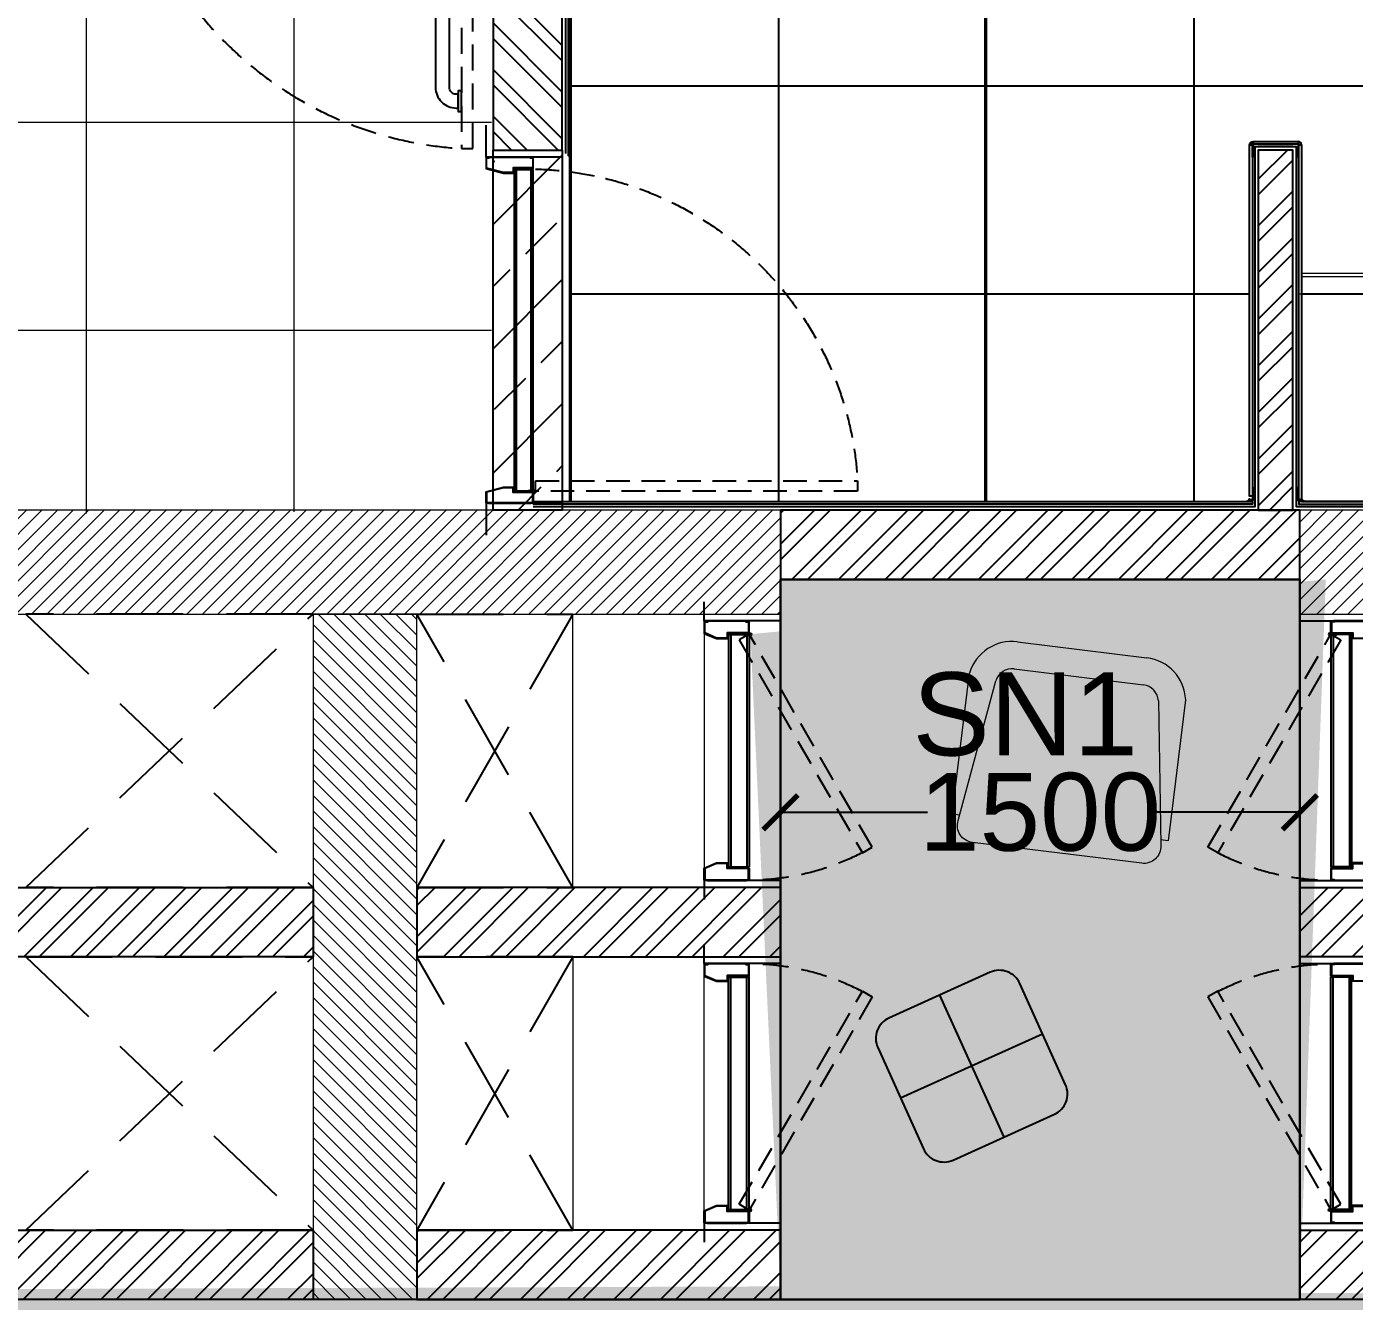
# Model space of a CAD drawing. Header units: millimetres. Extents: x 263321 to 2483465, y 33647 to 614421.
# Drawn here: x 2366294 to 2370130, y 394776 to 398459 of the extents above; entities that cross this region are included whole.
import ezdxf

# ---------------------------------------------------------------- set-up
doc = ezdxf.new("R2010")
doc.units = ezdxf.units.MM
doc.header["$PDMODE"] = 3
doc.linetypes.add('HIDDEN', pattern=[0.375, 0.25, -0.125])
for name, color, linetype, lineweight in [('A- Loose furniture', 11, 'Continuous', 5), ('A-FURN-LOOSE', 24, 'Continuous', 18), ('A-PLAN-COLUMN', 3, 'Continuous', 0), ('A-PLAN-RCC-HATCH', 8, 'Continuous', 13), ('A-PLAN-THIN', 251, 'Continuous', 15), ('TOA-FL-CPT-1', 8, 'Continuous', 5), ('TOA-FL-TILE-3', 8, 'Continuous', 5), ('TOA-FL-TILE-4', 8, 'Continuous', 5)]:
    doc.layers.add(name, color=color, linetype=linetype, lineweight=lineweight)
for name, color, linetype in [('A-PLAN-DOOR', 7, 'Continuous'), ('A-PLAN-GRANITE', 5, 'Continuous'), ('A-PLAN-HIDDEN', 1, 'HIDDEN'), ('A-PLAN-PLASTER', 67, 'Continuous'), ('A-PLAN-SANITARY FIXTURES', 35, 'Continuous'), ('A-PLAN-TILE', 32, 'Continuous'), ('A-PLAN-WALL', 6, 'Continuous'), ('A-PLAN-WALL HATCH', 8, 'Continuous'), ('CEILING TOA', 250, 'Continuous'), ('CH - MAN', 8, 'Continuous'), ('FIN WALL GRAPHIC', 10, 'Continuous'), ('FLOORING TOA', 7, 'Continuous'), ('I-FURN', 7, 'Continuous'), ('TOA-FC-MODULAR', 7, 'Continuous')]:
    doc.layers.add(name, color=color, linetype=linetype)
doc.styles.add('ARIAL', font='arial.ttf')
doc.styles.add('TEXT @ 150', font='arial.ttf', dxfattribs={"height": 225})
doc.dimstyles.new('DIM @ 150', dxfattribs={"dimtxt": 225, "dimasz": 100, "dimexe": 1, "dimexo": 0, "dimgap": 0.5, "dimtad": 0, "dimdec": 0, "dimzin": 0, "dimdsep": 46, "dimtxsty": 'TEXT @ 150', "dimblk": 'ARCHTICK', "dimcen": -2, "dimclrd": 8, "dimclre": 8, "dimclrt": 256, "dimadec": 0, "dimazin": 0, "dimtfac": 1, "dimtdec": 0, "dimtofl": 0, "dimtmove": 0, "dimatfit": 3, "dimldrblk": 'OPEN90', "dimfxl": 1, "dimtolj": 1, "dimtzin": 0, "dimlwd": -1, "dimlwe": -1, "dimarcsym": 0})
pattern_1 = [(135, (-199887.5, -305320), (-67.35192, -67.35192), []), (135, (-199887.5, -305275.1), (-67.35192, -67.35192), [])]

# ---------------------------------------------------------------- blocks, each defined once
blk = doc.blocks.new('A$C3F28102C')
at = {"layer": 'A-PLAN-DOOR'}
h = blk.add_hatch(dxfattribs=at)
h.set_pattern_fill('ANSI31', color=256, style=0)
h.set_pattern_definition([(315, (-1529.3283, 1000.1135), (-0.44194174, -0.44194174), [])])
h.paths.add_polyline_path([(1.3, -14.9), (0, -14.9), (0, 0), (1.3, 0)])
h.paths.add_polyline_path([(1.3, 0.2), (1.3, 0), (0, 0), (0, 1.1, 0.115729)])
h.paths.add_polyline_path([(4.9, -14.9), (3.6, -14.9), (3.6, 0), (4.9, 0)])
h.paths.add_polyline_path([(4.9, 0), (3.6, 0), (3.6, 0.2, 0.115729), (4.9, 1.1)])
at = {"layer": 'A-PLAN-DOOR', "color": 2}
for points in [[(1.3, 0.2), (1.3, -14.9), (0, -14.9), (0, 1.1)], [(3.6, 0.2), (3.6, -14.9), (4.9, -14.9), (4.9, 1.1)]]:
    blk.add_lwpolyline(points, dxfattribs=at)
for radius in [3.42, 2.42]:
    blk.add_circle((2.5, 3.4), radius, dxfattribs=at)
blk = doc.blocks.new('door')
at = {"layer": 'A-PLAN-DOOR'}
for p, q in [((-510.4, -12.2), (-510.4, 47.6)), ((-510.4, 47.6), (510.4, 47.6)), ((-510.4, 41.2), (510.4, 41.2)), ((510.4, -12.2), (510.4, 47.6)), ((-510.4, -5.8), (510.4, -5.8)), ((-510.4, -12.2), (510.4, -12.2)), ((-549, -97.1), (-549, -102.1)), ((549, -97.1), (549, -102.1))]:
    blk.add_line(p, q, dxfattribs=at)
at = {"layer": 'A-PLAN-DOOR', "linetype": 'HIDDEN', "ltscale": 300}
blk.add_lwpolyline([(-511.8, 54.6), (-478.8, 54.6), (-478.8, 1078.1), (-511.8, 1078.1)], close=True, dxfattribs=at)
at = {"layer": 'A-PLAN-DOOR'}
for points in [[(-550, 136.9), (-550, -102.1), (-651, -102.1)], [(550, 137.9), (550, 137.9), (550, -102.1), (651, -102.1)]]:
    blk.add_lwpolyline(points, dxfattribs=at)
for points in [[(-550, 39.7), (-549, 39.7), (-549, -94.1), (-550, -94.1)], [(-547.5, 46.1), (-515.6, 46.1), (-515.6, -15.7), (-500.6, -15.7), (-500.6, -47), (-515.2, -100.6), (-547.5, -100.6), (-547.5, -92.1), (-549, -92.1), (-549, -94.1), (-549, -102.1), (-514.1, -102.1), (-499.1, -47.2), (-499.1, -14.2), (-514.1, -14.2), (-514.1, 47.6), (-549, 47.6), (-549, 37.7), (-547.5, 37.7)], [(547.5, 46.1), (515.6, 46.1), (515.6, -15.7), (500.6, -15.7), (500.6, -47), (515.2, -100.6), (547.5, -100.6), (547.5, -92.1), (549, -92.1), (549, -94.1), (549, -102.1), (514.1, -102.1), (499.1, -47.2), (499.1, -14.2), (514.1, -14.2), (514.1, 47.6), (549, 47.6), (549, 37.7), (547.5, 37.7)], [(550, 39.7), (549, 39.7), (549, -94.1), (550, -94.1)]]:
    blk.add_lwpolyline(points, close=True, dxfattribs=at)
at = {"layer": 'A-PLAN-DOOR', "linetype": 'HIDDEN', "ltscale": 300}
blk.add_arc((-541.2, 26.7), 1053.3, 1.5218, 86.6042, dxfattribs=at)
at = {"layer": 'A-PLAN-DOOR', "extrusion": (0, 0, -1), "xscale": -0.9981851179673188, "yscale": 0.9981851179673188, "zscale": -0.9981851179673188}
blk.add_blockref('A$C3F28102C', (514.1, 47.6), dxfattribs=at)
blk = doc.blocks.new('rw1')
at = {"layer": 'A-PLAN-SANITARY FIXTURES', "color": 35}
blk.add_lwpolyline([(301.3, 12), (-368.7, 12, 0.414214), (-428.7, -48), (-428.7, -53), (-388.7, -53), (-388.7, -48, -0.414214), (-368.7, -28), (301.3, -28, -0.414214), (321.3, -48), (321.3, -53), (361.3, -53), (361.3, -48, 0.414214)], format="xyb", close=True, dxfattribs=at)
for points in [[(-438.7, -63), (-378.7, -63), (-378.7, -53), (-438.7, -53)], [(371.3, -63), (311.3, -63), (311.3, -53), (371.3, -53)]]:
    blk.add_lwpolyline(points, close=True, dxfattribs=at)
blk = doc.blocks.new('PC Toilet-1')
at = {"xscale": -1, "rotation": 90}
blk.add_blockref('rw1', (375.5, 1384.7), dxfattribs=at)
at = {"layer": 'A-PLAN-DOOR', "extrusion": (0, 0, -1), "zscale": -1}
blk.add_blockref('door', (40.3, 852.1), dxfattribs=at)
blk = doc.blocks.new('Rest Room-1.01')
at = {"layer": 'A-PLAN-GRANITE'}
h = blk.add_hatch(dxfattribs=at)
h.set_pattern_fill('ANSI33', color=256, scale=40, angle=180, style=0)
h.set_pattern_definition([(45, (6496498.52, -2167497.62), (-179.605122, 179.605122), []), (45, (6496678.12, -2167497.62), (-179.605122, 179.605122), [127, -63.5])])
h.paths.add_polyline_path([(-3236.6, -7362), (-3236.6, -8402), (-3436.6, -8402), (-3436.6, -7362)])
at = {"layer": 'A-PLAN-RCC-HATCH'}
h = blk.add_hatch(dxfattribs=at)
h.set_pattern_fill('ANSI31', color=256, scale=10, angle=90, style=0)
h.set_pattern_definition([(225, (-207808.61, 295718.05), (-22.4506403, 22.4506403), [])])
h.paths.add_polyline_path([(-5006.6, -8702), (-2606.6, -8702), (-2606.6, -8402), (-5006.6, -8402)])
h = blk.add_hatch(dxfattribs=at)
h.set_pattern_fill('ANSI31', color=256, scale=10, angle=90, style=0)
h.set_pattern_definition([(225, (-203063.254, 295718.05), (-22.4506403, 22.4506403), [])])
h.paths.add_polyline_path([(-1106.6, -8702), (2518.4, -8702), (2518.4, -8402), (-1106.6, -8402)])
at = {"layer": 'A-PLAN-WALL HATCH'}
h = blk.add_hatch(dxfattribs=at)
h.set_pattern_fill('ANSI32', color=256, scale=10, angle=-180, style=0)
h.set_pattern_definition([(315, (-199366.59, 295603.05), (-67.35192, -67.35192), []), (315, (-199321.69, 295603.05), (-67.35192, -67.35192), [])])
h.paths.add_polyline_path([(-2131.6, -4002), (-2131.6, -6202), (-3436.6, -6202), (-3436.6, -7362), (-3236.6, -7362), (-3236.6, -6402), (-1931.6, -6402), (-1931.6, -4002)])
h = blk.add_hatch(dxfattribs=at)
h.set_pattern_fill('ANSI32', color=256, scale=10, angle=-180, style=0)
h.set_pattern_definition([(225, (199623.7, 295718.05), (67.35192, -67.35192), []), (225, (199578.8, 295718.05), (67.35192, -67.35192), [])])
h.paths.add_polyline_path([(-1226.3, -8402), (-1126.3, -8402), (-1126.3, -7362), (-1226.3, -7362), (-1226.3, -8402)])
h = blk.add_hatch(dxfattribs=at)
h.set_pattern_fill('ANSI32', color=256, scale=10, angle=-180, style=0)
h.set_pattern_definition([(45, (-200056.59, -308071.95), (-67.35192, 67.35192), []), (45, (-200011.69, -308071.95), (-67.35192, 67.35192), [])])
h.paths.add_polyline_path([(-1106.6, -8402), (-2606.6, -8402), (-2606.6, -8602), (-1106.6, -8602)])
at = {"layer": 'A-PLAN-COLUMN', "elevation": 0}
for points in [[(-5006.6, -8702), (-2606.6, -8702), (-2606.6, -8402), (-5006.6, -8402)], [(-1106.6, -8702), (2518.4, -8702), (2518.4, -8402), (-1106.6, -8402)]]:
    blk.add_lwpolyline(points, close=True, dxfattribs=at)
at = {"layer": 'A-PLAN-GRANITE', "elevation": 0}
blk.add_lwpolyline([(-3236.6, -7362), (-3236.6, -8402), (-3436.6, -8402), (-3436.6, -7362)], close=True, dxfattribs=at)
at = {"layer": 'A-PLAN-PLASTER', "elevation": 0}
for points in [[(-3226.6, -7372), (-3226.6, -6412), (-1921.6, -6412), (-1921.6, -4012), (5108.4, -4012), (5108.4, -8402)], [(1478.4, -8402), (1478.4, -7692), (1358.4, -7692), (1358.4, -8392), (-1116.3, -8392), (-1116.3, -7352), (-1236.3, -7352), (-1236.3, -8392), (-3320.5, -8392)]]:
    blk.add_lwpolyline(points, dxfattribs=at)
at = {"layer": 'A-PLAN-THIN'}
for p, q in [((-1101.3, -7717), (1343.4, -7717)), ((-1101.3, -7727), (1343.4, -7727))]:
    blk.add_line(p, q, dxfattribs=at)
at = {"layer": 'A-PLAN-TILE'}
for p, q in [((-1226.3, -7337), (-1126.3, -7337)), ((-1226.3, -7345), (-1126.3, -7345))]:
    blk.add_line(p, q, dxfattribs=at)
at = {"layer": 'A-PLAN-TILE', "elevation": 0}
for points in [[(-3211.6, -7377), (-3211.6, -6432.5), (-3219.6, -6432.5), (-3219.6, -7377), (-3211.6, -7377)], [(-1251.3, -7347), (-1243.3, -7347), (-1243.3, -8362), (-1251.3, -8362), (-1251.3, -7347)], [(-1111.3, -7345), (-1241.3, -7345), (-1241.3, -7337), (-1111.3, -7337), (-1111.3, -7345)], [(-1109.3, -8371), (-1109.3, -7347), (-1101.3, -7347), (-1101.3, -8371), (-1109.3, -8371)], [(-3320.5, -8384.9), (-3320.5, -8377), (-1243.3, -8377), (-1243.3, -8385), (-3320.5, -8384.9)], [(1351.4, -8384.9), (1351.4, -8377), (-1109.3, -8377), (-1109.3, -8385), (1351.4, -8384.9)]]:
    blk.add_lwpolyline(points, dxfattribs=at)
at = {"layer": 'A-PLAN-TILE', "color": 8, "elevation": 0}
for points in [[(-1250.8, -7347), (-1251.3, -7347, -0.414214), (-1241.3, -7337), (-1241.3, -7382), (-1242.8, -7382), (-1242.8, -7339.2, 0.261434), (-1250.8, -7347)], [(-1101.8, -7347), (-1101.3, -7347, 0.414214), (-1111.3, -7337), (-1111.3, -7382), (-1109.8, -7382), (-1109.8, -7339.2, -0.261434), (-1101.8, -7347)]]:
    blk.add_lwpolyline(points, format="xyb", dxfattribs=at)
for points in [[(-1250.9, -8369, -0.079624), (-1251.3, -8371.5), (-1242.4, -8371.5), (-1242.4, -8337), (-1240.9, -8337), (-1240.9, -8373), (-1252, -8373, -0.267949), (-1258.9, -8377), (-1258.9, -8376, 0.414214), (-1251.9, -8369)], [(-1101.7, -8369, 0.079624), (-1101.3, -8371.5), (-1110.2, -8371.5), (-1110.2, -8337), (-1111.7, -8337), (-1111.7, -8373), (-1100.6, -8373, 0.267949), (-1093.7, -8377), (-1093.7, -8376, -0.414214), (-1100.7, -8369)]]:
    blk.add_lwpolyline(points, format="xyb", close=True, dxfattribs=at)
at = {"layer": 'A-PLAN-WALL', "elevation": 0}
for points in [[(-2131.6, -4002), (-2131.6, -6202), (-3436.6, -6202), (-3436.6, -7362), (-3236.6, -7362), (-3236.6, -6402), (-1931.6, -6402), (-1931.6, -4002), (-2131.6, -4002)], [(-1226.3, -8402), (-1126.3, -8402), (-1126.3, -7362), (-1226.3, -7362), (-1226.3, -8402), (-1226.3, -8402)], [(-1106.6, -8402), (-2606.6, -8402), (-2606.6, -8602), (-1106.6, -8602), (-1106.6, -8402)]]:
    blk.add_lwpolyline(points, dxfattribs=at)
at = {"layer": 'A-PLAN-DOOR', "extrusion": (-4.19294e-29, -5.88976e-28, -1), "xscale": 0.9090909090882631, "yscale": 0.9090909090882631, "zscale": -0.9090909090909208, "rotation": 90}
blk.add_blockref('door', (3363.8, -7882), dxfattribs=at)
at = {"layer": 'A-PLAN-SANITARY FIXTURES', "color": 35, "xscale": -1, "rotation": 180}
blk.add_blockref('PC Toilet-1', (-3966.3, -5427), dxfattribs=at)
blk = doc.blocks.new('shaft door 750')
at = {"layer": 'A-PLAN-DOOR'}
for p, q in [((335.5, 59.8), (-335.5, 59.8)), ((-335.5, 0), (-335.5, 59.8)), ((335.5, 53.4), (-335.5, 53.4)), ((335.5, 0), (335.5, 59.8)), ((335.5, 6.5), (-335.5, 6.5)), ((335.5, 0), (-335.5, 0)), ((-374, -69.8), (-374, -64.8)), ((-374, -64.8), (-374, -69.8))]:
    blk.add_line(p, q, dxfattribs=at)
at = {"layer": 'A-PLAN-DOOR', "linetype": 'HIDDEN', "ltscale": 300}
blk.add_lwpolyline([(336.8, 59.8), (320.3, 31.3), (-295.2, 386.7), (-278.8, 415.2)], close=True, dxfattribs=at)
at = {"layer": 'A-PLAN-DOOR'}
for points in [[(-375, 150), (-375, 150), (-375, -70), (-430, -70)], [(375, 150.2), (375, 150.2), (375, -70), (430, -70)]]:
    blk.add_lwpolyline(points, dxfattribs=at)
for points in [[(-375, 51.9), (-374, 51.9), (-374, -61.8), (-375, -61.8)], [(-372.5, 58.3), (-340.6, 58.3), (-340.6, -3.5), (-325.6, -3.5), (-325.6, -34.7), (-340.2, -68.3), (-372.5, -68.3), (-372.5, -59.8), (-374, -59.8), (-374, -61.8), (-374, -69.8), (-339.1, -69.8), (-324.1, -34.9), (-324.1, -2), (-339.1, -2), (-339.1, 59.8), (-374, 59.8), (-374, 49.9), (-372.5, 49.9)], [(372.5, 58.3), (340.6, 58.3), (340.6, -3.5), (325.6, -3.5), (325.6, -34.7), (340.2, -68.3), (372.5, -68.3), (372.5, -59.8), (374, -59.8), (374, -61.8), (374, -69.8), (339.1, -69.8), (324.1, -34.9), (324.1, -2), (339.1, -2), (339.1, 59.8), (374, 59.8), (374, 49.9), (372.5, 49.9)], [(375, 51.9), (374, 51.9), (374, -61.8), (375, -61.8)]]:
    blk.add_lwpolyline(points, close=True, dxfattribs=at)
at = {"layer": 'A-PLAN-DOOR', "linetype": 'HIDDEN', "ltscale": 300}
blk.add_arc((337.6, 59.8), 711.6, 152.6807, 180, dxfattribs=at)
at = {"layer": 'A-PLAN-THIN'}
for p, q in [((395, 150), (-395, 150)), ((375, -70), (-375, -70))]:
    blk.add_line(p, q, dxfattribs=at)
at = {"layer": 'A-PLAN-DOOR', "xscale": -0.9973404255317604, "yscale": 0.9973404255317604, "zscale": 0.9973404255317604}
blk.add_blockref('A$C3F28102C', (339.1, 59.8), dxfattribs=at)
blk = doc.blocks.new("Service Shafts'")
at = {"layer": 'A-PLAN-RCC-HATCH'}
h = blk.add_hatch(dxfattribs=at)
h.set_pattern_fill('ANSI31', color=256, scale=10, angle=450, style=0)
h.set_pattern_definition([(225, (-188468.268, 401354.716), (-22.4506403, 22.4506403), [])])
h.paths.add_polyline_path([(-4662.5, 1080), (-4362.5, 1080), (-4362.5, -900), (-4662.5, -900)])
at = {"layer": 'A-PLAN-WALL HATCH'}
h = blk.add_hatch(dxfattribs=at)
h.set_pattern_fill('ANSI32', color=256, scale=10, angle=90, style=0)
h.set_pattern_definition(pattern_1)
h.paths.add_polyline_path([(-5712.5, 880), (-4662.5, 880), (-4662.5, 1080), (-5712.5, 1080)])
h = blk.add_hatch(dxfattribs=at)
h.set_pattern_fill('ANSI32', color=256, scale=10, angle=90, style=0)
h.set_pattern_definition(pattern_1)
h.paths.add_polyline_path([(-3312.5, 880), (-4362.5, 880), (-4362.5, 1080), (-3312.5, 1080)])
h = blk.add_hatch(dxfattribs=at)
h.set_pattern_fill('ANSI32', color=256, scale=10, angle=90, style=0)
h.set_pattern_definition([(135, (-199687.5, -305320), (-67.35192, -67.35192), []), (135, (-199687.5, -305275.1), (-67.35192, -67.35192), [])])
h.paths.add_polyline_path([(-395, 1080), (-1812.5, 1080), (-1812.5, 880), (-712.5, 880), (-712.5, 90), (-1812.5, 90), (-1812.5, -110), (-712.5, -110), (-712.5, -900), (-512.5, -900), (-512.5, 880), (-395, 880)])
h = blk.add_hatch(dxfattribs=at)
h.set_pattern_fill('ANSI32', color=256, scale=10, angle=90, style=0)
h.set_pattern_definition(pattern_1)
h.paths.add_polyline_path([(-5712.5, -110), (-4662.5, -110), (-4662.5, 90), (-5712.5, 90)])
h = blk.add_hatch(dxfattribs=at)
h.set_pattern_fill('ANSI32', color=256, scale=10, angle=90, style=0)
h.set_pattern_definition(pattern_1)
h.paths.add_polyline_path([(-3312.5, -110), (-4362.5, -110), (-4362.5, 90), (-3312.5, 90)])
at = {"layer": 'A-PLAN-COLUMN'}
blk.add_lwpolyline([(-4662.5, 1080), (-4362.5, 1080), (-4362.5, -900), (-4662.5, -900)], close=True, dxfattribs=at)
at = {"layer": 'A-PLAN-HIDDEN', "ltscale": 1000}
for points in [[(-5492.5, 90), (-4662.5, 880), (-5492.5, 880), (-4662.5, 90), (-5492.5, 90), (-4662.5, 90)], [(-3912.5, 90), (-4362.5, 880), (-3912.5, 880), (-4362.5, 90), (-3912.5, 90), (-4362.5, 90)], [(-5492.5, -110), (-4662.5, -900), (-5492.5, -900), (-4662.5, -110), (-5492.5, -110), (-4662.5, -110)], [(-3912.5, -110), (-4362.5, -900), (-3912.5, -900), (-4362.5, -110), (-3912.5, -110), (-4362.5, -110)]]:
    blk.add_lwpolyline(points, dxfattribs=at)
at = {"layer": 'A-PLAN-THIN'}
for p, q in [((-3912.5, 90), (-3912.5, 880)), ((-3912.5, -110), (-3912.5, -900))]:
    blk.add_line(p, q, dxfattribs=at)
at = {"layer": 'A-PLAN-WALL'}
for points in [[(-5712.5, 880), (-4662.5, 880), (-4662.5, 1080), (-5712.5, 1080)], [(-3312.5, 880), (-4362.5, 880), (-4362.5, 1080), (-3312.5, 1080)], [(-5712.5, -110), (-4662.5, -110), (-4662.5, 90), (-5712.5, 90)], [(-3312.5, -110), (-4362.5, -110), (-4362.5, 90), (-3312.5, 90)]]:
    blk.add_lwpolyline(points, close=True, dxfattribs=at)
blk.add_lwpolyline([(-395, 1080), (-1812.5, 1080), (-1812.5, 880), (-712.5, 880), (-712.5, 90), (-1812.5, 90), (-1812.5, -110), (-1812.5, -110), (-1812.5, -110), (-712.5, -110), (-712.5, -900), (-712.5, -900), (-712.5, -900), (-712.5, -900), (-712.5, -900), (-512.5, -900), (-512.5, 880), (-395, 880), (-395, 1080)], dxfattribs=at)
at = {"layer": 'A-PLAN-DOOR', "extrusion": (-4.04354e-14, -1.64083e-28, -1), "zscale": -1, "rotation": 90}
blk.add_blockref('shaft door 750', (3462.5, 485), dxfattribs=at)
at = {"layer": 'A-PLAN-DOOR'}
for p, rotation in [((-1662.5, 485), 90), ((-3462.5, -505), 270)]:
    blk.add_blockref('shaft door 750', p, dxfattribs=dict(at, rotation=rotation))
at = {"layer": 'A-PLAN-DOOR', "extrusion": (4.04354e-14, 1.57772e-28, -1), "zscale": -1, "rotation": 270}
blk.add_blockref('shaft door 750', (1662.5, -505), dxfattribs=at)
blk = doc.blocks.new('CHOREE')
blk.add_blockref('Rest Room-1.01', (-27836.2, 1231.8, 0))
at = {"xscale": -1, "rotation": 180}
blk.add_blockref("Service Shafts'", (-27130.3, -8370.2), dxfattribs=at)
blk = doc.blocks.new('BIG CHOORE')
blk.add_blockref('CHOREE', (-2408, -1909))
blk = doc.blocks.new('_ArchTick')
at = {"color": 0, "linetype": 'ByBlock', "const_width": 0.15}
blk.add_lwpolyline([(-0.5, -0.5), (0.5, 0.5)], dxfattribs=at)
blk = doc.blocks.new('*D369')
at = {"layer": 'Defpoints', "color": 0, "transparency": 16777216}
for p in [(2368471.8, 396769.2), (2369971.8, 396769.2), (2368471.8, 396189.1)]:
    blk.add_point(p, dxfattribs=at)
at = {"layer": 'FIN WALL GRAPHIC', "color": 8, "linetype": 'HIDDEN', "transparency": 16777216}
for p, q in [((2368471.8, 396769.2), (2368471.8, 396188.1)), ((2369971.8, 396769.2), (2369971.8, 396188.1)), ((2368471.8, 396189.1), (2368896.3, 396189.1)), ((2369971.8, 396189.1), (2369547.3, 396189.1))]:
    blk.add_line(p, q, dxfattribs=at)
at = {"layer": 'FIN WALL GRAPHIC', "color": 8, "linetype": 'ByBlock', "transparency": 16777216, "xscale": 100, "yscale": 100, "zscale": 100, "rotation": 180}
blk.add_blockref('_ArchTick', (2368471.8, 396189.1), dxfattribs=at)
at = {"layer": 'FIN WALL GRAPHIC', "color": 8, "linetype": 'ByBlock', "transparency": 16777216, "xscale": 100, "yscale": 100, "zscale": 100}
blk.add_blockref('_ArchTick', (2369971.8, 396189.1), dxfattribs=at)
at = {"layer": 'FIN WALL GRAPHIC', "transparency": 16777216, "insert": (2369221.8, 396189.1), "char_height": 225, "attachment_point": 5, "style": 'TEXT @ 150'}
blk.add_mtext('\\A1;1500', dxfattribs=at)
blk = doc.blocks.new('_Open90')
at = {"color": 0, "linetype": 'ByBlock'}
for p, q in [((-0.5, 0.5), (0, 0)), ((0, 0), (-1, 0)), ((0, 0), (-0.5, -0.5))]:
    blk.add_line(p, q, dxfattribs=at)
blk = doc.blocks.new('BAYCH')
at = {"layer": 'A-FURN-LOOSE', "color": 153, "ltscale": 0.95}
for p, q in [((38347006.5, -237000.7), (38347006.5, -236619)), ((38347086.7, -237000.7), (38347086.7, -236619))]:
    blk.add_line(p, q, dxfattribs=at)
for points in [[(38347114.8, -236490.7), (38347531.5, -236491.3, -0.464525), (38347531.5, -236491.3), (38347531.5, -236513.4)], [(38347128.3, -236569.7), (38347548.1, -236510.6, -0.464525), (38347606.5, -236559.9), (38347606.5, -237059.9, -0.464525), (38347548.1, -237109.2), (38347128.3, -237050)], [(38347531.5, -237106.3), (38347531.5, -237128.5, -0.464525), (38347531.5, -237128.5), (38347114.8, -237129.1)]]:
    blk.add_lwpolyline(points, format="xyb", dxfattribs=at)
for centre, radius, start, end in [((38347136.7, -236619), 130.2, 99.6643, 180), ((38347136.7, -236619), 50, 99.6643, 180), ((38347136.7, -237000.7), 130.2, 180, 260.3357), ((38347136.7, -237000.7), 50, 180, 260.3357)]:
    blk.add_arc(centre, radius, start, end, dxfattribs=at)
blk = doc.blocks.new('Furniture 61 - Furniture 19_1-206-Level 1')
at = {"layer": 'I-FURN', "linetype": 'Continuous'}
for p, q in [((-265.36, 487.76), (-279.14, 503.61)), ((-280.17, 488.8), (-264.32, 502.58))]:
    blk.add_line(p, q, dxfattribs=at)
at = {"layer": 'I-FURN', "ltscale": 0.005}
blk.add_lwpolyline([(-269.25, 508.24, 0.414214), (-273.48, 508.53), (-284.8, 498.69, 0.414214), (-285.09, 494.46), (-275.25, 483.14, 0.414214), (-271.02, 482.84), (-259.7, 492.68, 0.414214), (-259.4, 496.92)], format="xyb", close=True, dxfattribs=at)

msp = doc.modelspace()

# ---------------------------------------------------------------- hatches: boundary and pattern name
at = {"layer": 'CEILING TOA', "true_color": 0x139b48}
h = msp.add_hatch(color=114, dxfattribs=at)
h.dxf.hatch_style = 1
h.paths.add_polyline_path([(2369971.795, 394782.052), (2368471.796, 394782.052), (2368471.796, 396862.052), (2369971.795, 396862.052)])
at = {"layer": 'TOA-FC-MODULAR'}
h = msp.add_hatch(dxfattribs=at)
h.set_pattern_fill('_USER', color=252, scale=600, angle=270, double=1, pattern_type=0)
h.set_pattern_definition([(270, (2367866.8, 397087.05), (600, -1e-13), []), (0, (2367866.8, 397087.05), (0, 600), [])])
edge = h.paths.add_edge_path()
edge.add_line((2367866.796, 398102.052), (2367866.796, 399037.052))
edge.add_line((2367866.796, 399037.052), (2369162.296, 399037.052))
edge.add_arc((2369162.296, 399046.805), 9.753, 270, 361.450449)
edge.add_line((2369172.046, 399047.052), (2369171.796, 401287.054))
edge.add_line((2369171.796, 401287.054), (2376171.796, 401287.054))
edge.add_line((2376171.796, 401287.054), (2376171.796, 397102.052))
edge.add_line((2376171.796, 397102.052), (2372571.796, 397102.052))
edge.add_line((2372571.796, 397102.052), (2372571.546, 397777.052))
edge.add_arc((2372561.538, 397777.048), 10.007, 0.021221, 88.52833)
edge.add_line((2372561.796, 397787.052), (2372431.796, 397787.052))
edge.add_arc((2372431.796, 397777.052), 10, 90, 180)
edge.add_line((2372421.796, 397777.052), (2372421.796, 397087.052))
edge.add_line((2372421.796, 397087.052), (2369977.061, 397087.052))
edge.add_line((2369977.061, 397087.052), (2369977.089, 398117.052))
edge.add_arc((2369967.089, 398117.052), 10, 359.998443, 450.001557)
edge.add_line((2369967.089, 398127.052), (2369837.089, 398127.052))
edge.add_arc((2369837.089, 398117.052), 10, 90, 180)
edge.add_line((2369827.089, 398117.052), (2369827.089, 397087.052))
edge.add_line((2369827.089, 397087.052), (2367866.796, 397087.052))
edge.add_line((2367866.796, 397087.052), (2367866.796, 398102.052))
at = {"layer": 'TOA-FL-CPT-1', "true_color": 0xc7c8ca}
h = msp.add_hatch(dxfattribs=at)
h.set_pattern_fill('AR-PARQ1', color=9, scale=3)
h.set_pattern_definition([(90, (90021.1, 24147), (-914.4, 914.4), [914.4, -914.4]), (90, (90173.5, 24147), (-914.4, 914.4), [914.4, -914.4]), (90, (90325.9, 24147), (-914.4, 914.4), [914.4, -914.4]), (90, (90478.3, 24147), (-914.4, 914.4), [914.4, -914.4]), (90, (90630.7, 24147), (-914.4, 914.4), [914.4, -914.4]), (90, (90783.1, 24147), (-914.4, 914.4), [914.4, -914.4]), (90, (90935.5, 24147), (-914.4, 914.4), [914.4, -914.4]), (0, (90021.1, 25061.4), (914.4, -914.4), [914.4, -914.4]), (0, (90021.1, 25213.8), (914.4, -914.4), [914.4, -914.4]), (0, (90021.1, 25366.2), (914.4, -914.4), [914.4, -914.4]), (0, (90021.1, 25518.6), (914.4, -914.4), [914.4, -914.4]), (0, (90021.1, 25671), (914.4, -914.4), [914.4, -914.4]), (0, (90021.1, 25823.4), (914.4, -914.4), [914.4, -914.4]), (0, (90021.1, 25975.8), (914.4, -914.4), [914.4, -914.4])])
edge = h.paths.add_edge_path()
edge.add_arc((2396128.727, -119195.432), 546828.493, 90.92532943, 95.29958843)
edge.add_line((2345621.769, 425295.567), (2345621.769, 409482.052))
edge.add_line((2345621.769, 409482.052), (2347129.201, 409481.857))
edge.add_arc((2347102.083, 408732.348), 750, 0, 87.9279, ccw=False)
edge.add_line((2347852.083, 408732.348), (2347852.23, 389991.103))
edge.add_line((2347852.23, 389991.103), (2342396.706, 389991.103))
edge.add_line((2342396.706, 389991.103), (2342397.172, 380682.159))
edge.add_line((2342397.172, 380682.159), (2351396.796, 380682.159))
edge.add_line((2351396.796, 380682.159), (2351396.796, 379682.052))
edge.add_line((2351396.796, 379682.052), (2350496.796, 379682.052))
edge.add_line((2350496.796, 379682.052), (2350496.796, 377891.004))
edge.add_arc((2372893.597, 61240.666), 317441.417, 85.95303216, 94.04581501, ccw=False)
edge.add_line((2395296.77, 377890.553), (2395296.77, 379682.052))
edge.add_line((2395296.77, 379682.052), (2394396.796, 379682.052))
edge.add_line((2394396.796, 379682.052), (2394396.796, 380682.052))
edge.add_line((2394396.796, 380682.052), (2405177.531, 380682.052))
edge.add_line((2405177.531, 380682.052), (2405177.531, 389182.052))
edge.add_line((2405177.531, 389182.052), (2406496.796, 389182.052))
edge.add_line((2406496.796, 389182.052), (2406496.796, 383082.052))
edge.add_line((2406496.796, 383082.052), (2408136.796, 383082.052))
edge.add_line((2408136.796, 383082.052), (2408136.796, 389182.052))
edge.add_line((2408136.796, 389182.052), (2413779.159, 389181.861))
edge.add_line((2413779.159, 389181.861), (2414010.251, 390682.052))
edge.add_line((2414010.251, 390682.052), (2405396.796, 390682.052))
edge.add_line((2405396.796, 390682.052), (2405396.796, 411581.926))
edge.add_line((2405396.796, 411581.926), (2403146.796, 411581.926))
edge.add_arc((2403146.796, 411881.926), 300, 180, 270, ccw=False)
edge.add_line((2402846.796, 411881.926), (2402846.796, 413382.052))
edge.add_arc((2403146.796, 413382.052), 300, 90, 180, ccw=False)
edge.add_line((2403146.796, 413682.052), (2417553.202, 413682.052))
edge.add_line((2417553.202, 413682.052), (2417799.7, 415282.257))
edge.add_line((2417799.7, 415282.257), (2411837.001, 415281.729))
edge.add_line((2411837.001, 415281.729), (2411837.001, 417657.174))
edge.add_line((2411837.001, 417657.174), (2416421.528, 417657.174))
edge.add_line((2416421.528, 417657.174), (2416421.528, 418657.174))
edge.add_line((2416421.528, 418657.174), (2411836.796, 418657.174))
edge.add_line((2411836.796, 418657.174), (2411836.796, 421262.052))
edge.add_line((2411836.796, 421262.052), (2410296.796, 421262.052))
edge.add_line((2410296.796, 421262.052), (2410296.796, 415281.575))
edge.add_line((2410296.796, 415281.575), (2402846.796, 415281.575))
edge.add_line((2402846.796, 415281.575), (2402846.796, 424532.052))
edge.add_line((2402846.796, 424532.052), (2402846.796, 424581.286))
edge.add_line((2402846.796, 424581.286), (2395396.796, 424582.052))
edge.add_line((2395396.796, 424582.052), (2395396.796, 423682.052))
edge.add_line((2395396.796, 423682.052), (2394396.796, 423682.052))
edge.add_line((2394396.796, 423682.052), (2394396.796, 424581.86))
edge.add_line((2394396.796, 424581.86), (2387296.514, 424582.052))
edge.add_line((2387296.514, 424582.052), (2387297.806, 427561.749))
h.paths.add_polyline_path([(2357571.796, 409582.052), (2403896.373, 409582.052), (2403899.547, 394952.31), (2375096.795, 394783.782), (2375096.795, 396862.052), (2373596.796, 396864.771), (2373596.796, 394782.052), (2369971.795, 394800.838), (2370046.875, 396862.052), (2368385.069, 396703.686), (2368471.796, 394819.625), (2357571.796, 394782.052)], flags=16)
h.paths.add_polyline_path([(2363596.796, 414832.306), (2384296.459, 414782.218), (2384296.434, 411581.926), (2384538.462, 411581.927), (2384538.462, 409582.052), (2378653.494, 409582.052), (2378650.056, 411581.898), (2363596.796, 411631.98)], flags=16)
h.paths.add_polyline_path([(2392707.043, 411682.849), (2384396.821, 411683.632), (2384396.821, 414782.218), (2392707.043, 414781.434)], flags=16)
h.paths.add_polyline_path([(2400346.796, 422010.357), (2401546.802, 422010.357), (2401546.802, 416210.358), (2400346.796, 416210.358)], flags=16)
h.paths.add_polyline_path([(2349453.189, 392877.837), (2349451.159, 392879.273), (2349451.159, 390061.804), (2349453.189, 390060.368)], flags=16)
h.paths.add_polyline_path([(2379396.791, 389980.182), (2384396.796, 389980.182), (2384396.796, 392980.182), (2379396.791, 392980.182)], flags=16)
at = {"layer": 'TOA-FL-TILE-3'}
h = msp.add_hatch(dxfattribs=at)
h.set_pattern_fill('_USER', color=253, scale=600, double=1, pattern_type=0)
h.set_pattern_definition([(0, (2364066.8, 409582.05), (0, 600), []), (90, (2364066.8, 409582.05), (-600, 4e-14), [])])
h.paths.add_polyline_path([(2364066.83, 394782.052), (2366066.83, 394782.052), (2366066.83, 397048.612), (2367636.83, 397062.052), (2367636.83, 399062.052), (2366066.83, 399062.052), (2366066.83, 409582.052), (2364066.83, 409582.052), (2364066.83, 409282.052), (2363074.055, 409282.052), (2363066.83, 407742.052), (2364066.83, 407742.052), (2364066.83, 396622.052), (2363166.33, 396602.052), (2363172.333, 395082.052), (2364066.83, 395082.052)])
at = {"layer": 'TOA-FL-TILE-4'}
h = msp.add_hatch(dxfattribs=at)
h.set_pattern_fill('_USER', color=253, scale=600, pattern_type=0)
h.set_pattern_definition([(0, (2367861.8, 397087.05), (0, 600), [])])
edge = h.paths.add_edge_path()
edge.add_line((2367861.83, 398102.052), (2367861.83, 399037.052))
edge.add_line((2367861.83, 399037.052), (2369157.33, 399037.052))
edge.add_arc((2369157.33, 399046.805), 9.753, 270, 361.450449)
edge.add_line((2369167.08, 399047.052), (2369166.83, 401287.054))
edge.add_line((2369166.83, 401287.054), (2376166.83, 401287.054))
edge.add_line((2376166.83, 401287.054), (2376166.83, 397102.052))
edge.add_line((2376166.83, 397102.052), (2372566.83, 397102.052))
edge.add_line((2372566.83, 397102.052), (2372566.58, 397777.052))
edge.add_arc((2372556.573, 397777.048), 10.007, 0.021221, 88.52833)
edge.add_line((2372556.83, 397787.052), (2372426.83, 397787.052))
edge.add_arc((2372426.83, 397777.052), 10, 90, 180)
edge.add_line((2372416.83, 397777.052), (2372416.83, 397087.052))
edge.add_line((2372416.83, 397087.052), (2369972.095, 397087.052))
edge.add_line((2369972.095, 397087.052), (2369972.123, 398117.052))
edge.add_arc((2369962.124, 398117.052), 10, 359.998443, 450.001557)
edge.add_line((2369962.123, 398127.052), (2369832.123, 398127.052))
edge.add_arc((2369832.123, 398117.052), 10, 90, 180)
edge.add_line((2369822.123, 398117.052), (2369822.123, 397087.052))
edge.add_line((2369822.123, 397087.052), (2367861.83, 397087.052))
edge.add_line((2367861.83, 397087.052), (2367861.83, 398102.052))
h = msp.add_hatch(dxfattribs=at)
h.set_pattern_fill('_USER', color=253, scale=1200, angle=90, pattern_type=0)
h.set_pattern_definition([(90, (2367861.8, 397087), (-1200, 7e-14), [])])
edge = h.paths.add_edge_path()
edge.add_line((2367861.83, 398102.052), (2367861.83, 399037.052))
edge.add_line((2367861.83, 399037.052), (2369157.33, 399037.052))
edge.add_arc((2369157.33, 399046.805), 9.753, 270, 361.450449)
edge.add_line((2369167.08, 399047.052), (2369166.83, 401287.054))
edge.add_line((2369166.83, 401287.054), (2376166.83, 401287.054))
edge.add_line((2376166.83, 401287.054), (2376166.83, 397102.052))
edge.add_line((2376166.83, 397102.052), (2372566.83, 397102.052))
edge.add_line((2372566.83, 397102.052), (2372566.58, 397777.052))
edge.add_arc((2372556.573, 397777.048), 10.007, 0.021221, 88.52833)
edge.add_line((2372556.83, 397787.052), (2372426.83, 397787.052))
edge.add_arc((2372426.83, 397777.052), 10, 90, 180)
edge.add_line((2372416.83, 397777.052), (2372416.83, 397087.052))
edge.add_line((2372416.83, 397087.052), (2369972.095, 397087.052))
edge.add_line((2369972.095, 397087.052), (2369972.123, 398117.052))
edge.add_arc((2369962.124, 398117.052), 10, 359.998443, 450.001557)
edge.add_line((2369962.123, 398127.052), (2369832.123, 398127.052))
edge.add_arc((2369832.123, 398117.052), 10, 90, 180)
edge.add_line((2369822.123, 398117.052), (2369822.123, 397087.052))
edge.add_line((2369822.123, 397087.052), (2367861.83, 397087.052))
edge.add_line((2367861.83, 397087.052), (2367861.83, 398102.052))

# ---------------------------------------------------------------- linework, layer by layer
at = {"layer": 'CEILING TOA', "elevation": 0.016}
msp.add_lwpolyline([(2369971.795, 394782.052), (2368471.796, 394782.052), (2368471.796, 396862.052), (2369971.795, 396862.052)], close=True, dxfattribs=at)
at = {"layer": 'CH - MAN'}
msp.add_lwpolyline([(2368471.796, 394782.052), (2369971.795, 394782.052), (2369971.795, 396862.052), (2368471.796, 396862.052)], close=True, dxfattribs=at)
at = {"layer": 'FLOORING TOA', "elevation": 0}
msp.add_lwpolyline([(2357571.796, 409582.052), (2403896.373, 409582.052), (2403898.058, 394782.052), (2357571.796, 394782.052)], close=True, dxfattribs=at)

# ---------------------------------------------------------------- block references
msp.add_blockref('BIG CHOORE', (2401322.534, 406141.239))
at = {"layer": 'A- Loose furniture', "ltscale": 5, "xscale": 0.9854477562034033, "yscale": 0.9854477562034033, "zscale": 0.9854477562034033, "rotation": 262.9606537079851}
msp.add_blockref('BAYCH', (7232021.076, 37872186.753, 0), dxfattribs=at)
at = {"layer": 'I-FURN', "xscale": 21.42857142759174, "yscale": 21.42857142759174, "zscale": 21.42857142759174, "rotation": 163.3032090485567}
msp.add_blockref('Furniture 61 - Furniture 19_1-206-Level 1', (2366488.015, 407305.94, 0), dxfattribs=at)

# ---------------------------------------------------------------- texts
at = {"layer": 'FIN WALL GRAPHIC', "color": 10, "insert": (2368852.918, 396471.632), "char_height": 240, "width": 472.13453, "attachment_point": 4, "rotation": 0.009988, "style": 'ARIAL'}
msp.add_mtext('\\pxql;SN1', dxfattribs=at)

# ---------------------------------------------------------------- dimensions: what is measured, and where the dimension line sits
at = {"layer": 'FIN WALL GRAPHIC'}
dim = msp.add_linear_dim(base=(2368471.796, 396189.128), p1=(2369971.795, 396769.169), p2=(2368471.796, 396769.169), dimstyle='DIM @ 150', override={"dimtxsty": 'TEXT @ 150', "dimldrblk": 'Open90'}, dxfattribs=at)
dim.commit()
dim.dimension.update_dxf_attribs({"geometry": '*D369', "text_midpoint": (2369221.796, 396189.128)})

doc.saveas('drawing.dxf')
